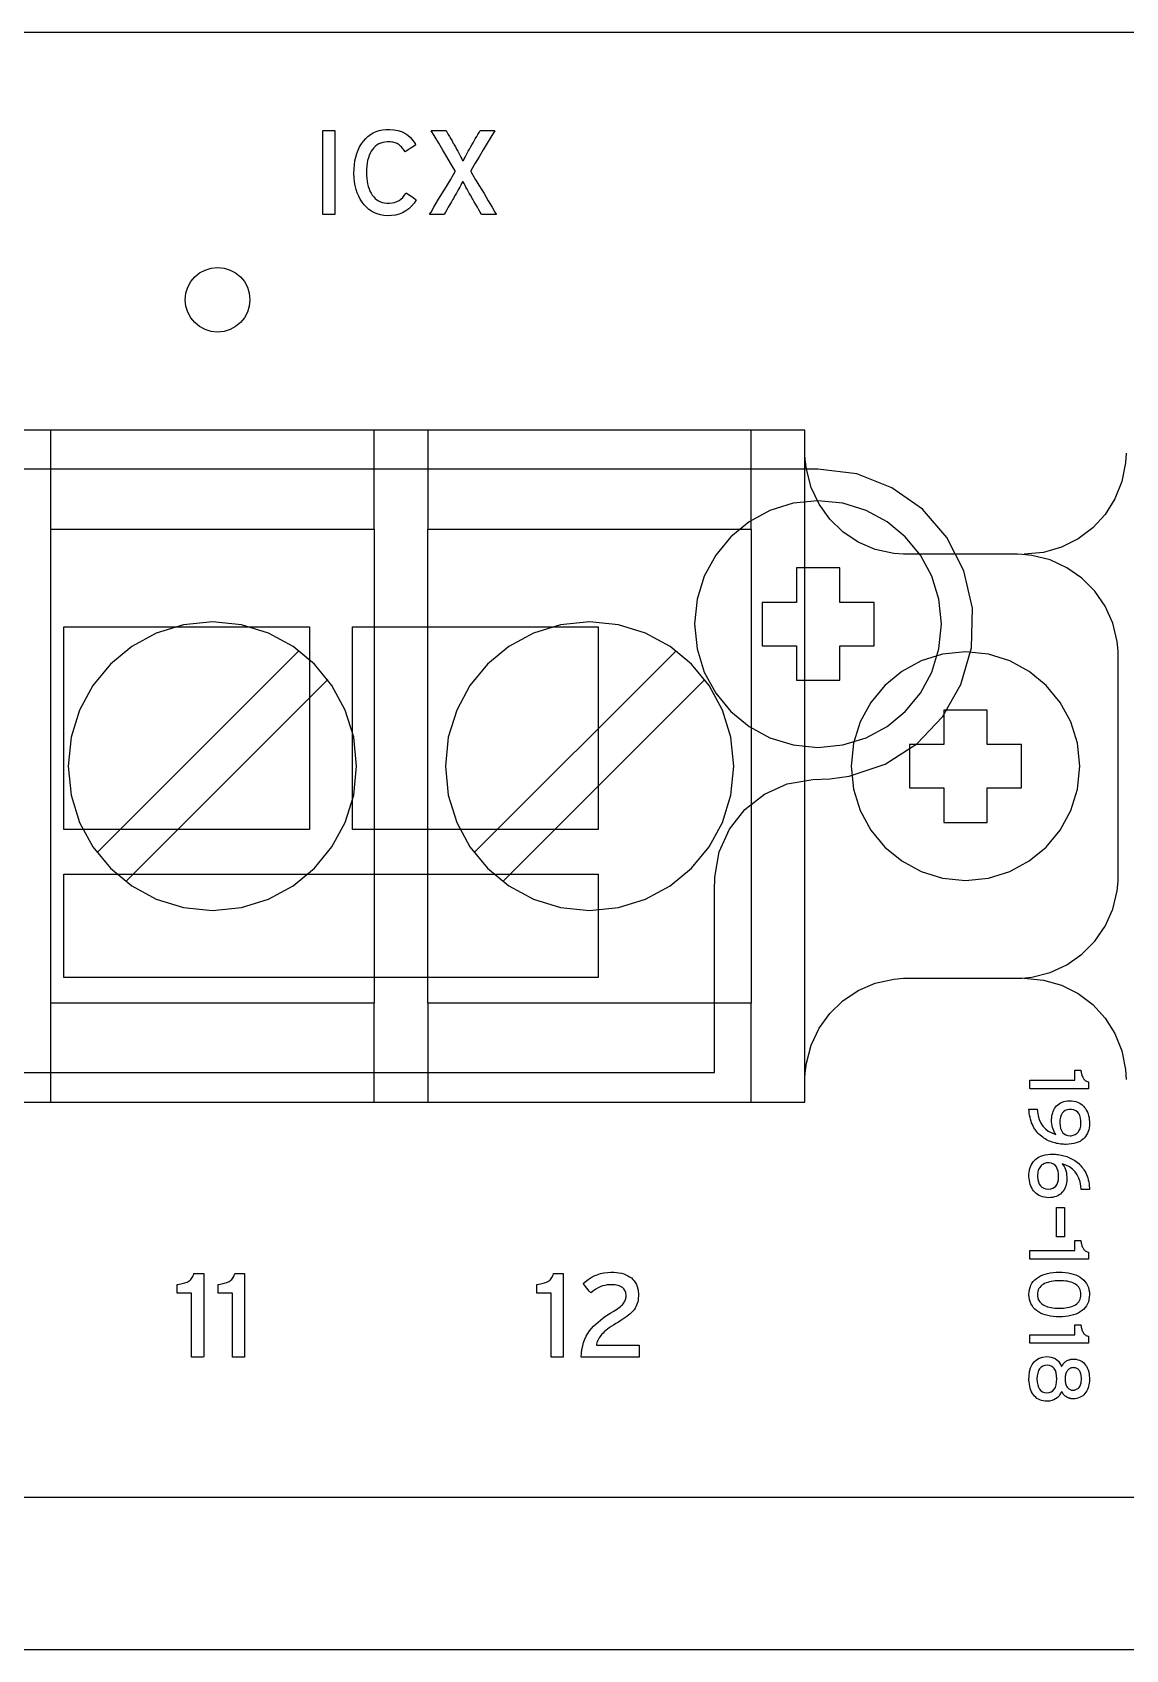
# Model space of a CAD drawing. Extents: x 1 to 47.7, y 0.2 to 33.3.
# Drawn here: x 31.532 to 32.801, y 10.156 to 12.033 of the extents above; entities that cross this region are included whole.
import ezdxf

# ---------------------------------------------------------------- set-up
doc = ezdxf.new("R2010")
doc.units = 0
doc.header["$MEASUREMENT"] = 0
for name, color, linetype in [('1_1__SCREW_TERMINAL_BLOCK_', 7, 'CONTINUOUS'), ('1_2__CONNECTORIZED_RELAY__', 7, 'CONTINUOUS'), ('4_0_____DWG', 7, 'CONTINUOUS')]:
    doc.layers.add(name, color=color, linetype=linetype)

msp = doc.modelspace()

# ---------------------------------------------------------------- linework, layer by layer
at = {"layer": '1_1__SCREW_TERMINAL_BLOCK_'}
for points in [[(31.3973, 10.7912), (31.6223, 10.7912), (31.7296, 10.7912), (31.8322, 10.7912), (31.9295, 10.7912), (32.0205, 10.7912), (32.1045, 10.7912), (32.1807, 10.7912), (32.2482, 10.7912), (32.3062, 10.7912), (32.354, 10.7912), (32.3907, 10.7912), (32.4155, 10.7912), (32.4276, 10.7912), (32.4287, 10.7913), (32.4287, 10.7961), (32.4287, 10.8129), (32.4287, 10.817), (32.4287, 10.8197), (32.429, 10.8253), (32.4303, 10.8365), (32.4359, 10.8577), (32.445, 10.8771), (32.4575, 10.8944), (32.4727, 10.9091), (32.4905, 10.9209), (32.5102, 10.9294), (32.5317, 10.9342), (32.5429, 10.9351), (32.5467, 10.9351), (32.5473, 10.9351), (32.555, 10.9351), (32.57, 10.9351), (32.5898, 10.9351), (32.6337, 10.9351), (32.6529, 10.9351), (32.6671, 10.9351), (32.6738, 10.9351), (32.6751, 10.9351), (32.6808, 10.9353), (32.6919, 10.9365), (32.7132, 10.9418), (32.7327, 10.9507), (32.7501, 10.9629), (32.765, 10.978), (32.777, 10.9955), (32.7858, 11.0152), (32.7908, 11.0365), (32.7919, 11.0477), (32.792, 11.053), (32.792, 11.0537), (32.792, 11.0588), (32.792, 11.0682), (32.792, 11.0976), (32.792, 11.1369), (32.792, 11.1811), (32.792, 11.2254), (32.792, 11.2646), (32.792, 11.294), (32.792, 11.3034), (32.792, 11.3085), (32.792, 11.3093), (32.7919, 11.3146), (32.7908, 11.3258), (32.7858, 11.3471), (32.777, 11.3667), (32.765, 11.3842), (32.7501, 11.3993), (32.7327, 11.4115), (32.7132, 11.4205), (32.6919, 11.4258), (32.6808, 11.4269), (32.6751, 11.4271), (32.6738, 11.4271), (32.6671, 11.4271), (32.6529, 11.4271), (32.6337, 11.4271), (32.5898, 11.4271), (32.57, 11.4271), (32.555, 11.4271), (32.5473, 11.4271), (32.5467, 11.4271), (32.5429, 11.4272), (32.5317, 11.4281), (32.5102, 11.4328), (32.4905, 11.4413), (32.4727, 11.4531), (32.4575, 11.4679), (32.445, 11.4851), (32.4359, 11.5046), (32.4303, 11.5258), (32.429, 11.5369), (32.4287, 11.5426), (32.4287, 11.5453), (32.4287, 11.5493), (32.4287, 11.5661), (32.4287, 11.5709), (32.4276, 11.5711), (32.4155, 11.5711), (32.3907, 11.5711), (32.354, 11.5711), (32.3062, 11.5711), (32.2482, 11.5711), (32.1807, 11.5711), (32.1045, 11.5711), (32.0205, 11.5711), (31.9295, 11.5711), (31.8322, 11.5711), (31.7296, 11.5711), (31.6223, 11.5711), (31.3973, 11.5711)], [(31.5538, 11.4561), (31.5538, 11.5711)], [(31.9288, 11.4561), (31.9288, 11.5711)], [(31.9912, 11.5711), (31.9912, 11.4561)], [(32.3662, 11.4561), (32.3662, 11.5711)], [(32.4287, 10.7912), (32.4287, 11.5711)], [(32.8012, 11.5445), (32.8006, 11.5332), (32.7963, 11.5115), (32.7883, 11.4914), (32.7769, 11.4734), (32.7626, 11.4577), (32.7456, 11.4449), (32.7265, 11.4353), (32.7056, 11.4292), (32.6832, 11.4271)], [(31.9288, 10.9062), (31.5538, 10.9062), (31.5538, 11.4561), (31.9288, 11.4561), (31.9288, 10.9062)], [(32.3662, 10.9062), (31.9912, 10.9062), (31.9912, 11.4561), (32.3662, 11.4561), (32.3662, 10.9062)], [(31.8416, 11.3151), (31.6074, 11.0809)], [(32.2792, 11.3151), (32.0449, 11.0809)], [(31.6408, 11.0474), (31.8751, 11.2817)], [(32.0783, 11.0474), (32.3126, 11.2817)], [(32.64, 11.2063), (32.64, 11.2462), (32.5899, 11.2462), (32.5899, 11.2063), (32.5499, 11.2063), (32.5499, 11.156), (32.5899, 11.156), (32.5899, 11.116), (32.64, 11.116), (32.64, 11.156), (32.68, 11.156), (32.68, 11.2063), (32.64, 11.2063)], [(32.6832, 10.9351), (32.7056, 10.933), (32.7265, 10.927), (32.7456, 10.9173), (32.7626, 10.9045), (32.7769, 10.8889), (32.7883, 10.8709), (32.7963, 10.8508), (32.8006, 10.8291), (32.8012, 10.8177)], [(31.5538, 10.7912), (31.5538, 10.9062)], [(31.9288, 10.7912), (31.9288, 10.9062)], [(31.9912, 10.9062), (31.9912, 10.7912)], [(32.3662, 10.7912), (32.3662, 10.9062)]]:
    msp.add_lwpolyline(points, dxfattribs=at)
for points in [[(31.9085, 11.1811), (31.9051, 11.2148), (31.8954, 11.2462), (31.8799, 11.2747), (31.8595, 11.2995), (31.8348, 11.3199), (31.8064, 11.3354), (31.775, 11.3451), (31.7412, 11.3486), (31.7075, 11.3451), (31.6761, 11.3354), (31.6477, 11.3199), (31.623, 11.2995), (31.6025, 11.2747), (31.5871, 11.2462), (31.5774, 11.2148), (31.574, 11.1811), (31.5774, 11.1474), (31.5871, 11.116), (31.6025, 11.0876), (31.623, 11.0628), (31.6477, 11.0423), (31.6761, 11.0269), (31.7075, 11.0171), (31.7412, 11.0137), (31.775, 11.0171), (31.8064, 11.0269), (31.8348, 11.0423), (31.8595, 11.0628), (31.8799, 11.0876), (31.8954, 11.116), (31.9051, 11.1474)], [(32.346, 11.1811), (32.3426, 11.2148), (32.3329, 11.2462), (32.3174, 11.2747), (32.297, 11.2995), (32.2722, 11.3199), (32.2438, 11.3354), (32.2124, 11.3451), (32.1787, 11.3486), (32.145, 11.3451), (32.1136, 11.3354), (32.0852, 11.3199), (32.0604, 11.2995), (32.04, 11.2747), (32.0246, 11.2462), (32.0149, 11.2148), (32.0115, 11.1811), (32.0149, 11.1474), (32.0246, 11.116), (32.04, 11.0876), (32.0604, 11.0628), (32.0852, 11.0423), (32.1136, 11.0269), (32.145, 11.0171), (32.1787, 11.0137), (32.2124, 11.0171), (32.2438, 11.0269), (32.2722, 11.0423), (32.297, 11.0628), (32.3174, 11.0876), (32.3329, 11.116), (32.3426, 11.1474)], [(32.7475, 11.1811), (32.7448, 11.2078), (32.7371, 11.2327), (32.7249, 11.2552), (32.7087, 11.2748), (32.689, 11.2911), (32.6665, 11.3033), (32.6416, 11.3111), (32.6149, 11.3138), (32.5882, 11.3111), (32.5634, 11.3033), (32.5409, 11.2911), (32.5213, 11.2748), (32.5051, 11.2552), (32.4929, 11.2327), (32.4851, 11.2078), (32.4824, 11.1811), (32.4851, 11.1545), (32.4929, 11.1296), (32.5051, 11.1071), (32.5213, 11.0874), (32.5409, 11.0712), (32.5634, 11.059), (32.5882, 11.0512), (32.6149, 11.0485), (32.6416, 11.0512), (32.6665, 11.059), (32.689, 11.0712), (32.7087, 11.0874), (32.7249, 11.1071), (32.7371, 11.1296), (32.7448, 11.1545)]]:
    msp.add_lwpolyline(points, close=True, dxfattribs=at)
at = {"layer": '1_2__CONNECTORIZED_RELAY__'}
for points in [[(31.5044, 10.8259), (31.6434, 10.8259), (31.7747, 10.8259), (31.8962, 10.8259), (32.0064, 10.8259), (32.1031, 10.8259), (32.1459, 10.8259), (32.1847, 10.8259), (32.2192, 10.8259), (32.2492, 10.8259), (32.2745, 10.8259), (32.2949, 10.8259), (32.31, 10.8259), (32.3197, 10.8259), (32.3238, 10.8259), (32.3239, 10.8261), (32.3239, 10.8314), (32.3239, 10.8432), (32.3239, 10.8603), (32.3239, 10.9054), (32.3239, 10.9566), (32.3239, 11.0037), (32.3239, 11.0225), (32.3239, 11.0366), (32.3241, 11.0523), (32.3293, 11.0817), (32.3413, 11.1082), (32.3591, 11.1308), (32.3817, 11.1486), (32.4082, 11.1606), (32.4377, 11.1658), (32.4577, 11.1665), (32.4801, 11.1696), (32.5219, 11.1837), (32.5583, 11.2071), (32.5881, 11.2383), (32.6097, 11.276), (32.6218, 11.3187), (32.6229, 11.3645), (32.6129, 11.408), (32.5931, 11.4467), (32.5649, 11.4793), (32.5296, 11.5043), (32.4888, 11.5203), (32.4438, 11.526), (32.4409, 11.526), (32.4323, 11.526), (32.4182, 11.526), (32.3989, 11.526), (32.3745, 11.526), (32.3455, 11.526), (32.3118, 11.526), (32.2739, 11.526), (32.2319, 11.526), (32.186, 11.526), (32.0837, 11.526), (31.9688, 11.526), (31.8431, 11.526), (31.7086, 11.526), (31.567, 11.526), (31.2701, 11.526)], [(32.469, 11.4113), (32.4188, 11.4113), (32.4188, 11.371), (32.3789, 11.371), (32.3789, 11.321), (32.4188, 11.321), (32.4188, 11.2811), (32.469, 11.2811), (32.469, 11.321), (32.5089, 11.321), (32.5089, 11.371), (32.469, 11.371), (32.469, 11.4113)], [(31.8538, 11.1077), (31.5688, 11.1077), (31.5688, 11.3427), (31.8538, 11.3427), (31.8538, 11.1077)], [(32.1888, 11.1077), (31.9038, 11.1077), (31.9038, 11.3427), (32.1888, 11.3427), (32.1888, 11.1077)], [(32.1888, 10.936), (31.5688, 10.936), (31.5688, 11.056), (32.1888, 11.056), (32.1888, 10.936)], [(32.7206, 10.6691), (32.7299, 10.6691), (32.7299, 10.6351), (32.7206, 10.6351), (32.7206, 10.6691)]]:
    msp.add_lwpolyline(points, dxfattribs=at)
for points in [[(32.5871, 11.3462), (32.5842, 11.375), (32.5759, 11.4018), (32.5626, 11.4261), (32.5451, 11.4472), (32.5239, 11.4647), (32.4996, 11.4779), (32.4727, 11.4862), (32.4438, 11.4891), (32.415, 11.4862), (32.3881, 11.4779), (32.3638, 11.4647), (32.3426, 11.4472), (32.3251, 11.4261), (32.3119, 11.4018), (32.3036, 11.375), (32.3007, 11.3462), (32.3036, 11.3173), (32.3119, 11.2903), (32.3251, 11.266), (32.3426, 11.2448), (32.3638, 11.2273), (32.3881, 11.2141), (32.415, 11.2058), (32.4438, 11.2028), (32.4727, 11.2058), (32.4996, 11.2141), (32.5239, 11.2273), (32.5451, 11.2448), (32.5626, 11.266), (32.5759, 11.2903), (32.5842, 11.3173)], [(32.6897, 10.8168), (32.6917, 10.8168), (32.697, 10.8168), (32.7046, 10.8168), (32.7135, 10.8168), (32.7226, 10.8168), (32.731, 10.8168), (32.7376, 10.8168), (32.7413, 10.8168), (32.7419, 10.817), (32.7419, 10.8178), (32.7419, 10.8193), (32.7419, 10.8211), (32.7419, 10.8232), (32.7419, 10.8252), (32.7419, 10.8269), (32.7419, 10.8281), (32.7419, 10.8285), (32.7421, 10.8285), (32.7428, 10.8285), (32.7439, 10.8285), (32.7451, 10.8285), (32.7463, 10.8285), (32.7474, 10.8285), (32.7483, 10.8285), (32.7488, 10.8285), (32.7489, 10.8279), (32.7491, 10.8267), (32.7493, 10.8256), (32.7495, 10.8245), (32.7498, 10.8234), (32.7501, 10.8224), (32.7504, 10.8214), (32.7509, 10.8205), (32.7513, 10.8196), (32.7518, 10.8188), (32.7524, 10.818), (32.753, 10.8173), (32.7537, 10.8167), (32.7545, 10.8162), (32.7553, 10.8158), (32.7562, 10.8154), (32.7572, 10.8151), (32.7577, 10.8149), (32.7577, 10.8143), (32.7577, 10.8133), (32.7577, 10.812), (32.7577, 10.8106), (32.7577, 10.8093), (32.7577, 10.8081), (32.7577, 10.8073), (32.7577, 10.807), (32.7551, 10.807), (32.7482, 10.807), (32.7383, 10.807), (32.7267, 10.807), (32.7148, 10.807), (32.7039, 10.807), (32.6953, 10.807), (32.6904, 10.807), (32.6897, 10.8071), (32.6897, 10.8078), (32.6897, 10.809), (32.6897, 10.8106), (32.6897, 10.8123), (32.6897, 10.814), (32.6897, 10.8155), (32.6897, 10.8165)], [(32.7317, 10.7424), (32.7301, 10.7424), (32.7286, 10.7425), (32.727, 10.7426), (32.7254, 10.7428), (32.7238, 10.743), (32.7221, 10.7433), (32.7205, 10.7436), (32.7188, 10.744), (32.7172, 10.7444), (32.7155, 10.745), (32.7139, 10.7456), (32.7122, 10.7463), (32.7106, 10.747), (32.7091, 10.7478), (32.7075, 10.7487), (32.706, 10.7497), (32.7045, 10.7507), (32.703, 10.7518), (32.7016, 10.7529), (32.7002, 10.7542), (32.699, 10.7555), (32.6977, 10.7569), (32.6966, 10.7584), (32.6955, 10.76), (32.6944, 10.7617), (32.6935, 10.7635), (32.6926, 10.7653), (32.6917, 10.7673), (32.691, 10.7694), (32.6904, 10.7716), (32.6898, 10.7738), (32.6894, 10.7762), (32.689, 10.7787), (32.6887, 10.7812), (32.6886, 10.7833), (32.6891, 10.7833), (32.6902, 10.7833), (32.6916, 10.7833), (32.6932, 10.7833), (32.6948, 10.7833), (32.6963, 10.7833), (32.6975, 10.7833), (32.6981, 10.7833), (32.6984, 10.7805), (32.6991, 10.7756), (32.7005, 10.7712), (32.7023, 10.7672), (32.7047, 10.7636), (32.7076, 10.7605), (32.711, 10.7578), (32.715, 10.7556), (32.7196, 10.7538), (32.7193, 10.7548), (32.7182, 10.7563), (32.7173, 10.7581), (32.7165, 10.7599), (32.7159, 10.7619), (32.7154, 10.7641), (32.7151, 10.7663), (32.7149, 10.7687), (32.7149, 10.7712), (32.715, 10.7732), (32.7152, 10.7752), (32.7156, 10.7771), (32.7161, 10.7789), (32.7167, 10.7807), (32.7175, 10.7824), (32.7184, 10.784), (32.7195, 10.7856), (32.7207, 10.7871), (32.7221, 10.7884), (32.7236, 10.7895), (32.7252, 10.7905), (32.727, 10.7914), (32.7289, 10.792), (32.731, 10.7925), (32.7332, 10.7928), (32.7356, 10.7929), (32.7381, 10.7929), (32.7405, 10.7926), (32.7428, 10.7922), (32.7449, 10.7915), (32.7468, 10.7906), (32.7486, 10.7896), (32.7503, 10.7884), (32.7518, 10.7869), (32.7532, 10.7853), (32.7544, 10.7836), (32.7555, 10.7818), (32.7564, 10.7799), (32.7572, 10.7778), (32.7578, 10.7757), (32.7583, 10.7735), (32.7586, 10.7712), (32.7588, 10.7687), (32.7588, 10.7662), (32.7587, 10.7639), (32.7583, 10.7616), (32.7579, 10.7594), (32.7572, 10.7573), (32.7564, 10.7554), (32.7554, 10.7535), (32.7543, 10.7517), (32.7529, 10.7501), (32.7514, 10.7485), (32.7497, 10.7471), (32.7478, 10.7459), (32.7456, 10.7449), (32.7432, 10.744), (32.7407, 10.7433), (32.7379, 10.7429), (32.7349, 10.7425)], [(32.7365, 10.7525), (32.7377, 10.7525), (32.7389, 10.7527), (32.74, 10.753), (32.7411, 10.7534), (32.7422, 10.7539), (32.7432, 10.7545), (32.7441, 10.7552), (32.7451, 10.7561), (32.7459, 10.757), (32.7466, 10.7581), (32.7473, 10.7592), (32.7478, 10.7605), (32.7483, 10.7619), (32.7486, 10.7635), (32.7488, 10.7651), (32.7489, 10.7668), (32.7488, 10.7697), (32.7484, 10.773), (32.7476, 10.7758), (32.7464, 10.7781), (32.7448, 10.78), (32.743, 10.7814), (32.7407, 10.7824), (32.7381, 10.7829), (32.7352, 10.7829), (32.7326, 10.7825), (32.7304, 10.7816), (32.7285, 10.7803), (32.727, 10.7786), (32.7258, 10.7764), (32.725, 10.7738), (32.7245, 10.7708), (32.7245, 10.7673), (32.7247, 10.7639), (32.7253, 10.7609), (32.7263, 10.7584), (32.7276, 10.7563), (32.7293, 10.7547), (32.7313, 10.7535), (32.7337, 10.7528)], [(32.7113, 10.6805), (32.7088, 10.6806), (32.7065, 10.681), (32.7043, 10.6815), (32.7022, 10.6822), (32.7003, 10.683), (32.6985, 10.6841), (32.6969, 10.6854), (32.6954, 10.6868), (32.694, 10.6884), (32.6928, 10.6902), (32.6918, 10.692), (32.6908, 10.694), (32.6901, 10.696), (32.6895, 10.6982), (32.6891, 10.7005), (32.6888, 10.7028), (32.6886, 10.7053), (32.6886, 10.7078), (32.6888, 10.7101), (32.6892, 10.7123), (32.6897, 10.7145), (32.6904, 10.7165), (32.6913, 10.7184), (32.6923, 10.7203), (32.6936, 10.722), (32.695, 10.7237), (32.6965, 10.7253), (32.6983, 10.7266), (32.7003, 10.7278), (32.7024, 10.7288), (32.7048, 10.7296), (32.7075, 10.7303), (32.7103, 10.7307), (32.7133, 10.731), (32.7161, 10.7311), (32.7177, 10.731), (32.7193, 10.7309), (32.7209, 10.7308), (32.7225, 10.7306), (32.7242, 10.7303), (32.7258, 10.73), (32.7275, 10.7296), (32.7292, 10.7292), (32.7309, 10.7287), (32.7325, 10.7282), (32.7341, 10.7276), (32.7357, 10.7269), (32.7373, 10.7261), (32.7389, 10.7253), (32.7404, 10.7244), (32.7419, 10.7235), (32.7435, 10.7225), (32.7449, 10.7213), (32.7463, 10.7201), (32.7476, 10.7188), (32.7489, 10.7175), (32.7501, 10.716), (32.7513, 10.7145), (32.7524, 10.7129), (32.7534, 10.7112), (32.7544, 10.7094), (32.7553, 10.7076), (32.7561, 10.7056), (32.7568, 10.7035), (32.7574, 10.7013), (32.7579, 10.6991), (32.7583, 10.6967), (32.7586, 10.6942), (32.7588, 10.6916), (32.7587, 10.6902), (32.7581, 10.6902), (32.7569, 10.6902), (32.7555, 10.6902), (32.7538, 10.6902), (32.7522, 10.6902), (32.7508, 10.6902), (32.7497, 10.6902), (32.7492, 10.6902), (32.7489, 10.6941), (32.748, 10.6989), (32.7466, 10.7032), (32.7446, 10.7071), (32.7421, 10.7106), (32.7391, 10.7136), (32.7355, 10.7162), (32.7313, 10.7184), (32.7271, 10.7199), (32.7283, 10.7184), (32.7293, 10.7168), (32.7302, 10.715), (32.731, 10.7131), (32.7316, 10.7111), (32.732, 10.7089), (32.7323, 10.7066), (32.7325, 10.7042), (32.7325, 10.7018), (32.7324, 10.6997), (32.7321, 10.6977), (32.7317, 10.6958), (32.7312, 10.694), (32.7305, 10.6922), (32.7298, 10.6906), (32.7288, 10.689), (32.7277, 10.6874), (32.7265, 10.686), (32.7251, 10.6848), (32.7236, 10.6837), (32.7219, 10.6827), (32.7201, 10.682), (32.7181, 10.6814), (32.716, 10.6809), (32.7137, 10.6806)], [(32.7111, 10.6905), (32.7138, 10.6907), (32.7162, 10.6914), (32.7182, 10.6926), (32.7199, 10.6941), (32.7212, 10.6961), (32.7221, 10.6986), (32.7227, 10.7014), (32.7229, 10.7047), (32.7228, 10.7083), (32.7224, 10.7114), (32.7215, 10.7141), (32.7204, 10.7164), (32.7188, 10.7182), (32.7169, 10.7196), (32.7147, 10.7205), (32.7121, 10.7209), (32.7102, 10.721), (32.709, 10.7209), (32.7078, 10.7206), (32.7067, 10.7203), (32.7057, 10.7198), (32.7047, 10.7192), (32.7037, 10.7185), (32.7028, 10.7177), (32.7019, 10.7167), (32.7011, 10.7157), (32.7004, 10.7146), (32.6998, 10.7133), (32.6993, 10.712), (32.699, 10.7105), (32.6987, 10.709), (32.6985, 10.7073), (32.6985, 10.7052), (32.6988, 10.7018), (32.6995, 10.6988), (32.7005, 10.6963), (32.7019, 10.6942), (32.7036, 10.6926), (32.7058, 10.6914), (32.7082, 10.6907)], [(32.6897, 10.6191), (32.6917, 10.6191), (32.697, 10.6191), (32.7046, 10.6191), (32.7135, 10.6191), (32.7226, 10.6191), (32.731, 10.6191), (32.7376, 10.6191), (32.7413, 10.6191), (32.7419, 10.6192), (32.7419, 10.6201), (32.7419, 10.6216), (32.7419, 10.6234), (32.7419, 10.6255), (32.7419, 10.6275), (32.7419, 10.6292), (32.7419, 10.6304), (32.7419, 10.6308), (32.7421, 10.6308), (32.7428, 10.6308), (32.7439, 10.6308), (32.7451, 10.6308), (32.7463, 10.6308), (32.7474, 10.6308), (32.7483, 10.6308), (32.7488, 10.6308), (32.7489, 10.6302), (32.7491, 10.629), (32.7493, 10.6279), (32.7495, 10.6268), (32.7498, 10.6257), (32.7501, 10.6247), (32.7504, 10.6237), (32.7509, 10.6228), (32.7513, 10.6219), (32.7518, 10.6211), (32.7524, 10.6203), (32.753, 10.6196), (32.7537, 10.619), (32.7545, 10.6185), (32.7553, 10.618), (32.7562, 10.6177), (32.7572, 10.6174), (32.7577, 10.6172), (32.7577, 10.6166), (32.7577, 10.6156), (32.7577, 10.6143), (32.7577, 10.6129), (32.7577, 10.6115), (32.7577, 10.6104), (32.7577, 10.6096), (32.7577, 10.6093), (32.7551, 10.6093), (32.7482, 10.6093), (32.7383, 10.6093), (32.7267, 10.6093), (32.7148, 10.6093), (32.7039, 10.6093), (32.6953, 10.6093), (32.6904, 10.6093), (32.6897, 10.6094), (32.6897, 10.6101), (32.6897, 10.6113), (32.6897, 10.6129), (32.6897, 10.6146), (32.6897, 10.6163), (32.6897, 10.6177), (32.6897, 10.6187)], [(32.7238, 10.5422), (32.7202, 10.5423), (32.7168, 10.5426), (32.7135, 10.543), (32.7104, 10.5437), (32.7075, 10.5445), (32.7047, 10.5455), (32.7021, 10.5467), (32.6997, 10.548), (32.6974, 10.5496), (32.6954, 10.5513), (32.6936, 10.5532), (32.6922, 10.5553), (32.6909, 10.5576), (32.69, 10.56), (32.6892, 10.5626), (32.6888, 10.5654), (32.6886, 10.5683), (32.6888, 10.5712), (32.6892, 10.574), (32.6899, 10.5765), (32.6909, 10.5789), (32.6921, 10.5812), (32.6936, 10.5832), (32.6953, 10.5851), (32.6973, 10.5868), (32.6996, 10.5884), (32.702, 10.5897), (32.7045, 10.5909), (32.7073, 10.5919), (32.7102, 10.5927), (32.7133, 10.5934), (32.7166, 10.5938), (32.72, 10.5941), (32.7236, 10.5942), (32.7272, 10.5941), (32.7307, 10.5938), (32.734, 10.5934), (32.7371, 10.5927), (32.74, 10.5919), (32.7428, 10.5909), (32.7454, 10.5897), (32.7478, 10.5883), (32.7501, 10.5867), (32.7521, 10.585), (32.7539, 10.5831), (32.7554, 10.581), (32.7566, 10.5788), (32.7575, 10.5764), (32.7582, 10.5738), (32.7587, 10.571), (32.7588, 10.5681), (32.7586, 10.5652), (32.7582, 10.5624), (32.7575, 10.5598), (32.7566, 10.5574), (32.7554, 10.5552), (32.7539, 10.5531), (32.7522, 10.5512), (32.7502, 10.5495), (32.7479, 10.548), (32.7455, 10.5466), (32.743, 10.5455), (32.7402, 10.5445), (32.7373, 10.5437), (32.7342, 10.543), (32.7309, 10.5426), (32.7274, 10.5423)], [(32.7236, 10.5522), (32.7262, 10.5522), (32.7286, 10.5524), (32.7309, 10.5526), (32.7331, 10.553), (32.7352, 10.5535), (32.7372, 10.554), (32.7391, 10.5547), (32.7409, 10.5554), (32.7426, 10.5563), (32.744, 10.5574), (32.7453, 10.5585), (32.7464, 10.5598), (32.7473, 10.5612), (32.748, 10.5628), (32.7485, 10.5645), (32.7488, 10.5663), (32.7489, 10.5683), (32.7488, 10.5702), (32.7485, 10.572), (32.748, 10.5737), (32.7473, 10.5753), (32.7464, 10.5767), (32.7454, 10.5779), (32.7441, 10.5791), (32.7427, 10.5801), (32.741, 10.581), (32.7393, 10.5818), (32.7374, 10.5824), (32.7354, 10.583), (32.7333, 10.5835), (32.7311, 10.5838), (32.7288, 10.5841), (32.7264, 10.5842), (32.7238, 10.5842), (32.7213, 10.5842), (32.7189, 10.584), (32.7166, 10.5838), (32.7144, 10.5834), (32.7123, 10.5829), (32.7103, 10.5823), (32.7085, 10.5816), (32.7067, 10.5808), (32.7051, 10.5799), (32.7035, 10.5789), (32.7022, 10.5777), (32.7011, 10.5765), (32.7002, 10.575), (32.6994, 10.5735), (32.6989, 10.5718), (32.6986, 10.57), (32.6985, 10.5681), (32.6986, 10.5661), (32.6989, 10.5643), (32.6994, 10.5626), (32.7001, 10.5611), (32.7011, 10.5596), (32.7022, 10.5584), (32.7035, 10.5572), (32.705, 10.5562), (32.7066, 10.5554), (32.7084, 10.5546), (32.7102, 10.554), (32.7122, 10.5534), (32.7142, 10.553), (32.7164, 10.5526), (32.7187, 10.5524), (32.7211, 10.5522)], [(32.6897, 10.5215), (32.6917, 10.5215), (32.697, 10.5215), (32.7046, 10.5215), (32.7135, 10.5215), (32.7226, 10.5215), (32.731, 10.5215), (32.7376, 10.5215), (32.7413, 10.5215), (32.7419, 10.5216), (32.7419, 10.5225), (32.7419, 10.524), (32.7419, 10.5258), (32.7419, 10.5279), (32.7419, 10.5299), (32.7419, 10.5316), (32.7419, 10.5328), (32.7419, 10.5332), (32.7421, 10.5332), (32.7428, 10.5332), (32.7439, 10.5332), (32.7451, 10.5332), (32.7463, 10.5332), (32.7474, 10.5332), (32.7483, 10.5332), (32.7488, 10.5332), (32.7489, 10.5326), (32.7491, 10.5314), (32.7493, 10.5303), (32.7495, 10.5292), (32.7498, 10.5281), (32.7501, 10.5271), (32.7504, 10.5261), (32.7509, 10.5252), (32.7513, 10.5243), (32.7518, 10.5234), (32.7524, 10.5227), (32.753, 10.522), (32.7537, 10.5214), (32.7545, 10.5209), (32.7553, 10.5204), (32.7562, 10.5201), (32.7572, 10.5198), (32.7577, 10.5196), (32.7577, 10.519), (32.7577, 10.518), (32.7577, 10.5167), (32.7577, 10.5153), (32.7577, 10.5139), (32.7577, 10.5128), (32.7577, 10.512), (32.7577, 10.5117), (32.7551, 10.5117), (32.7482, 10.5117), (32.7383, 10.5117), (32.7267, 10.5117), (32.7148, 10.5117), (32.7039, 10.5117), (32.6953, 10.5117), (32.6904, 10.5117), (32.6897, 10.5117), (32.6897, 10.5125), (32.6897, 10.5137), (32.6897, 10.5153), (32.6897, 10.517), (32.6897, 10.5187), (32.6897, 10.5201), (32.6897, 10.5211)], [(32.7095, 10.4444), (32.7073, 10.4445), (32.7051, 10.4448), (32.7031, 10.4452), (32.7013, 10.4459), (32.6995, 10.4467), (32.6979, 10.4477), (32.6964, 10.4489), (32.6951, 10.4503), (32.6938, 10.4519), (32.6927, 10.4535), (32.6917, 10.4554), (32.6908, 10.4573), (32.6901, 10.4594), (32.6895, 10.4617), (32.6891, 10.4641), (32.6888, 10.4666), (32.6886, 10.4692), (32.6887, 10.4736), (32.6894, 10.4787), (32.6905, 10.4832), (32.6922, 10.4869), (32.6945, 10.4901), (32.6973, 10.4926), (32.7006, 10.4944), (32.7045, 10.4956), (32.7089, 10.4961), (32.7119, 10.496), (32.7145, 10.4956), (32.7168, 10.4949), (32.719, 10.4938), (32.7209, 10.4925), (32.7227, 10.4908), (32.7242, 10.4889), (32.7255, 10.4866), (32.7265, 10.4846), (32.7271, 10.4857), (32.7277, 10.4867), (32.7284, 10.4877), (32.7291, 10.4885), (32.7298, 10.4893), (32.7305, 10.49), (32.7313, 10.4906), (32.7322, 10.4911), (32.733, 10.4915), (32.7339, 10.492), (32.7347, 10.4923), (32.7355, 10.4926), (32.7363, 10.4929), (32.7371, 10.4931), (32.7379, 10.4932), (32.7386, 10.4933), (32.7394, 10.4933), (32.7412, 10.4933), (32.7433, 10.493), (32.7452, 10.4926), (32.7471, 10.492), (32.7488, 10.4913), (32.7504, 10.4903), (32.7518, 10.4892), (32.7531, 10.4879), (32.7543, 10.4864), (32.7552, 10.4849), (32.7561, 10.4833), (32.7569, 10.4816), (32.7575, 10.4798), (32.758, 10.4779), (32.7584, 10.4759), (32.7586, 10.4739), (32.7588, 10.4717), (32.7588, 10.4696), (32.7587, 10.4675), (32.7585, 10.4655), (32.7582, 10.4635), (32.7577, 10.4617), (32.7571, 10.4599), (32.7564, 10.4581), (32.7556, 10.4565), (32.7547, 10.4548), (32.7536, 10.4533), (32.7524, 10.4519), (32.7511, 10.4507), (32.7496, 10.4497), (32.748, 10.4489), (32.7462, 10.4482), (32.7443, 10.4477), (32.7423, 10.4473), (32.7401, 10.4472), (32.7395, 10.4472), (32.7391, 10.4472), (32.7388, 10.4472), (32.7384, 10.4473), (32.738, 10.4473), (32.7377, 10.4473), (32.7373, 10.4474), (32.7369, 10.4475), (32.7365, 10.4476), (32.7361, 10.4477), (32.7356, 10.4478), (32.7352, 10.4479), (32.7348, 10.4481), (32.7343, 10.4482), (32.7339, 10.4484), (32.7334, 10.4486), (32.733, 10.4488), (32.7324, 10.4492), (32.7315, 10.4497), (32.7306, 10.4504), (32.7299, 10.4511), (32.7291, 10.4518), (32.7284, 10.4527), (32.7278, 10.4536), (32.7271, 10.4546), (32.7266, 10.4557), (32.7257, 10.4542), (32.7245, 10.452), (32.7231, 10.45), (32.7214, 10.4483), (32.7195, 10.447), (32.7174, 10.4459), (32.715, 10.4451), (32.7124, 10.4446)], [(32.7092, 10.4543), (32.7119, 10.4546), (32.7143, 10.4553), (32.7162, 10.4565), (32.7179, 10.4583), (32.7192, 10.4605), (32.7201, 10.4633), (32.7207, 10.4666), (32.7209, 10.4703), (32.7207, 10.474), (32.7201, 10.4773), (32.7192, 10.48), (32.718, 10.4822), (32.7164, 10.4839), (32.7145, 10.4852), (32.7123, 10.4859), (32.7097, 10.4862), (32.707, 10.4859), (32.7046, 10.4851), (32.7026, 10.4838), (32.701, 10.4821), (32.6997, 10.4799), (32.6987, 10.4771), (32.6981, 10.4739), (32.6979, 10.4702), (32.6981, 10.4665), (32.6987, 10.4633), (32.6996, 10.4606), (32.7009, 10.4583), (32.7025, 10.4566), (32.7044, 10.4553), (32.7066, 10.4546)], [(32.7395, 10.4571), (32.7404, 10.4572), (32.7414, 10.4573), (32.7422, 10.4575), (32.7431, 10.4578), (32.7439, 10.4582), (32.7447, 10.4586), (32.7454, 10.4591), (32.7462, 10.4597), (32.7468, 10.4605), (32.7475, 10.4613), (32.748, 10.4622), (32.7484, 10.4633), (32.7488, 10.4645), (32.7491, 10.4658), (32.7493, 10.4672), (32.7495, 10.4687), (32.7495, 10.4703), (32.7495, 10.4719), (32.7493, 10.4734), (32.7491, 10.4748), (32.7488, 10.4761), (32.7485, 10.4773), (32.7481, 10.4783), (32.7476, 10.4792), (32.747, 10.48), (32.7464, 10.4808), (32.7457, 10.4814), (32.745, 10.4819), (32.7442, 10.4824), (32.7434, 10.4827), (32.7426, 10.483), (32.7417, 10.4832), (32.7408, 10.4833), (32.7399, 10.4834), (32.7389, 10.4833), (32.738, 10.4832), (32.7371, 10.4829), (32.7363, 10.4826), (32.7355, 10.4821), (32.7348, 10.4816), (32.7341, 10.4809), (32.7334, 10.4802), (32.7328, 10.4793), (32.7323, 10.4784), (32.7318, 10.4775), (32.7314, 10.4764), (32.7311, 10.4753), (32.7308, 10.4741), (32.7306, 10.4729), (32.7305, 10.4716), (32.7305, 10.4702), (32.7305, 10.4687), (32.7306, 10.4673), (32.7308, 10.466), (32.7311, 10.4648), (32.7314, 10.4637), (32.7318, 10.4627), (32.7323, 10.4617), (32.7329, 10.4608), (32.7335, 10.4601), (32.7341, 10.4594), (32.7348, 10.4588), (32.7355, 10.4583), (32.7362, 10.4579), (32.737, 10.4576), (32.7378, 10.4573), (32.7386, 10.4572)]]:
    msp.add_lwpolyline(points, close=True, dxfattribs=at)
at = {"layer": '4_0_____DWG'}
for points in [[(30.5512, 12.0327), (30.7104, 12.0327), (30.8708, 12.0327), (31.0322, 12.0327), (31.1947, 12.0327), (31.358, 12.0327), (31.6869, 12.0327), (32.0181, 12.0327), (32.684, 12.0327), (33.0171, 12.0327)], [(31.8692, 11.8214), (31.8692, 11.9186), (31.8833, 11.9186), (31.8833, 11.8214), (31.8692, 11.8214)], [(33.0171, 10.3327), (32.684, 10.3327), (32.0181, 10.3327), (31.6869, 10.3327), (31.358, 10.3327), (31.1947, 10.3327), (31.0322, 10.3327), (30.8708, 10.3327), (30.7104, 10.3327), (30.5512, 10.3327)], [(32.8303, 10.1561), (32.6345, 10.1561), (32.4396, 10.1561), (32.2458, 10.1561), (32.0532, 10.1561), (31.8618, 10.1561), (31.6718, 10.1561), (31.4833, 10.1561), (31.2963, 10.1561), (31.111, 10.1561), (30.9275, 10.1561), (30.7458, 10.1561), (30.5661, 10.1561)]]:
    msp.add_lwpolyline(points, dxfattribs=at)
for points in [[(31.9776, 11.8385), (31.9751, 11.8345), (31.9722, 11.831), (31.9691, 11.828), (31.9656, 11.8255), (31.9619, 11.8234), (31.9578, 11.8218), (31.9535, 11.8207), (31.9488, 11.8201), (31.9441, 11.8199), (31.94, 11.8203), (31.9362, 11.821), (31.9325, 11.822), (31.9291, 11.8234), (31.9258, 11.8252), (31.9228, 11.8273), (31.92, 11.8298), (31.9174, 11.8326), (31.915, 11.8357), (31.9128, 11.8391), (31.9109, 11.8426), (31.9093, 11.8464), (31.908, 11.8505), (31.9069, 11.8548), (31.9061, 11.8593), (31.9056, 11.864), (31.9054, 11.869), (31.9055, 11.8741), (31.9059, 11.879), (31.9066, 11.8836), (31.9075, 11.888), (31.9087, 11.8921), (31.9102, 11.8961), (31.912, 11.8998), (31.9141, 11.9032), (31.9164, 11.9065), (31.919, 11.9094), (31.9217, 11.912), (31.9246, 11.9142), (31.9278, 11.9161), (31.9311, 11.9176), (31.9347, 11.9188), (31.9384, 11.9196), (31.9424, 11.9201), (31.9469, 11.9201), (31.9518, 11.9197), (31.9564, 11.9188), (31.9606, 11.9175), (31.9645, 11.9156), (31.968, 11.9133), (31.9711, 11.9106), (31.9739, 11.9073), (31.9763, 11.9036), (31.977, 11.9019), (31.9761, 11.9013), (31.9746, 11.9003), (31.9726, 11.8991), (31.9705, 11.8977), (31.9684, 11.8963), (31.9666, 11.8952), (31.9653, 11.8943), (31.9647, 11.894), (31.964, 11.8951), (31.9632, 11.8964), (31.9623, 11.8976), (31.9615, 11.8987), (31.9606, 11.8997), (31.9596, 11.9006), (31.9587, 11.9015), (31.9577, 11.9023), (31.9568, 11.903), (31.9557, 11.9036), (31.9545, 11.9041), (31.9533, 11.9045), (31.952, 11.9049), (31.9506, 11.9052), (31.9492, 11.9054), (31.9477, 11.9056), (31.9462, 11.9057), (31.9441, 11.9056), (31.9414, 11.9054), (31.9388, 11.9049), (31.9365, 11.9042), (31.9343, 11.9032), (31.9322, 11.902), (31.9303, 11.9005), (31.9285, 11.8988), (31.9269, 11.8969), (31.9255, 11.8947), (31.9242, 11.8923), (31.923, 11.8897), (31.9221, 11.887), (31.9213, 11.884), (31.9207, 11.8809), (31.9202, 11.8775), (31.92, 11.874), (31.9199, 11.8703), (31.92, 11.8666), (31.9202, 11.8631), (31.9206, 11.8598), (31.9212, 11.8567), (31.922, 11.8537), (31.9229, 11.8509), (31.924, 11.8484), (31.9253, 11.846), (31.9267, 11.8437), (31.9283, 11.8417), (31.93, 11.8399), (31.9319, 11.8383), (31.934, 11.837), (31.9362, 11.836), (31.9385, 11.8352), (31.941, 11.8347), (31.9437, 11.8344), (31.9467, 11.8344), (31.9497, 11.8347), (31.9526, 11.8353), (31.9552, 11.8363), (31.9577, 11.8376), (31.9599, 11.8391), (31.962, 11.841), (31.9638, 11.8433), (31.9655, 11.8458), (31.9661, 11.8464), (31.9671, 11.8457), (31.9686, 11.8447), (31.9705, 11.8434), (31.9725, 11.842), (31.9744, 11.8407), (31.976, 11.8395), (31.9772, 11.8387)], [(32.0533, 11.8214), (32.0529, 11.8221), (32.0519, 11.8239), (32.0504, 11.8266), (32.0486, 11.8297), (32.0467, 11.8329), (32.045, 11.8359), (32.0436, 11.8384), (32.0427, 11.8399), (32.0421, 11.841), (32.0406, 11.8436), (32.0392, 11.8461), (32.0379, 11.8485), (32.0366, 11.8508), (32.0354, 11.853), (32.0343, 11.8551), (32.0332, 11.8571), (32.0322, 11.8591), (32.0313, 11.8591), (32.0303, 11.8572), (32.0293, 11.8552), (32.0281, 11.8531), (32.0269, 11.8509), (32.0257, 11.8485), (32.0243, 11.8461), (32.0229, 11.8436), (32.0214, 11.841), (32.0208, 11.8399), (32.0199, 11.8384), (32.0185, 11.8359), (32.0168, 11.8329), (32.0149, 11.8297), (32.0131, 11.8266), (32.0116, 11.8239), (32.0106, 11.8221), (32.0102, 11.8214), (32.0096, 11.8214), (32.0079, 11.8214), (32.0056, 11.8214), (32.0028, 11.8214), (31.9998, 11.8214), (31.9971, 11.8214), (31.9949, 11.8214), (31.9935, 11.8214), (31.9932, 11.8216), (31.9948, 11.8242), (31.9981, 11.8297), (32.0025, 11.837), (32.0075, 11.8454), (32.0126, 11.8539), (32.0173, 11.8616), (32.0209, 11.8676), (32.023, 11.8711), (32.023, 11.872), (32.021, 11.8752), (32.0176, 11.8809), (32.0133, 11.8881), (32.0085, 11.8961), (32.0038, 11.904), (31.9997, 11.9109), (31.9966, 11.916), (31.9951, 11.9185), (31.9954, 11.9186), (31.9968, 11.9186), (31.9991, 11.9186), (32.0019, 11.9186), (32.0048, 11.9186), (32.0077, 11.9186), (32.0101, 11.9186), (32.0118, 11.9186), (32.0124, 11.9186), (32.0127, 11.918), (32.0136, 11.9165), (32.0148, 11.9143), (32.0163, 11.9118), (32.0178, 11.9091), (32.0192, 11.9066), (32.0203, 11.9046), (32.0211, 11.9033), (32.0216, 11.9023), (32.0231, 11.8997), (32.0245, 11.8972), (32.0258, 11.8947), (32.0271, 11.8924), (32.0283, 11.8902), (32.0294, 11.888), (32.0305, 11.886), (32.0315, 11.884), (32.0324, 11.884), (32.0334, 11.8859), (32.0345, 11.8879), (32.0356, 11.89), (32.0368, 11.8923), (32.0381, 11.8946), (32.0394, 11.8971), (32.0408, 11.8996), (32.0423, 11.9023), (32.0429, 11.9033), (32.0436, 11.9046), (32.0448, 11.9066), (32.0462, 11.9091), (32.0478, 11.9118), (32.0493, 11.9143), (32.0505, 11.9165), (32.0514, 11.918), (32.0517, 11.9186), (32.0523, 11.9186), (32.054, 11.9186), (32.0564, 11.9186), (32.0592, 11.9186), (32.0621, 11.9186), (32.0648, 11.9186), (32.067, 11.9186), (32.0685, 11.9186), (32.0687, 11.9185), (32.0672, 11.916), (32.0642, 11.9109), (32.06, 11.904), (32.0553, 11.8962), (32.0505, 11.8882), (32.0462, 11.881), (32.0428, 11.8753), (32.0409, 11.8721), (32.0409, 11.8712), (32.0429, 11.8678), (32.0466, 11.8617), (32.0512, 11.854), (32.0563, 11.8455), (32.0613, 11.8371), (32.0658, 11.8297), (32.069, 11.8242), (32.0706, 11.8216), (32.0703, 11.8214), (32.0689, 11.8214), (32.0666, 11.8214), (32.0639, 11.8214), (32.0609, 11.8214), (32.0581, 11.8214), (32.0557, 11.8214), (32.054, 11.8214)], [(31.7847, 11.7224), (31.7839, 11.7148), (31.7817, 11.7078), (31.7783, 11.7014), (31.7737, 11.6959), (31.7681, 11.6913), (31.7618, 11.6878), (31.7547, 11.6857), (31.7472, 11.6849), (31.7396, 11.6857), (31.7326, 11.6878), (31.7262, 11.6913), (31.7207, 11.6959), (31.7161, 11.7014), (31.7126, 11.7078), (31.7104, 11.7148), (31.7097, 11.7224), (31.7104, 11.7299), (31.7126, 11.737), (31.7161, 11.7434), (31.7207, 11.7489), (31.7262, 11.7535), (31.7326, 11.7569), (31.7396, 11.7591), (31.7472, 11.7599), (31.7547, 11.7591), (31.7618, 11.7569), (31.7681, 11.7535), (31.7737, 11.7489), (31.7783, 11.7434), (31.7817, 11.737), (31.7839, 11.7299)], [(31.7169, 10.4954), (31.7169, 10.4982), (31.7169, 10.5058), (31.7169, 10.5167), (31.7169, 10.5293), (31.7169, 10.5424), (31.7169, 10.5543), (31.7169, 10.5637), (31.7169, 10.5691), (31.7168, 10.5699), (31.7156, 10.5699), (31.7135, 10.5699), (31.7108, 10.5699), (31.7079, 10.5699), (31.705, 10.5699), (31.7026, 10.5699), (31.7009, 10.5699), (31.7002, 10.5699), (31.7002, 10.5703), (31.7002, 10.5713), (31.7002, 10.5728), (31.7002, 10.5745), (31.7002, 10.5762), (31.7002, 10.5778), (31.7002, 10.5791), (31.7002, 10.5798), (31.7011, 10.58), (31.7028, 10.5802), (31.7044, 10.5804), (31.706, 10.5808), (31.7075, 10.5812), (31.709, 10.5816), (31.7104, 10.5821), (31.7117, 10.5827), (31.713, 10.5834), (31.7142, 10.5841), (31.7153, 10.5849), (31.7162, 10.5858), (31.7171, 10.5868), (31.7178, 10.5879), (31.7185, 10.5891), (31.719, 10.5904), (31.7195, 10.5918), (31.7198, 10.5925), (31.7206, 10.5925), (31.722, 10.5925), (31.7239, 10.5925), (31.7259, 10.5925), (31.7278, 10.5925), (31.7295, 10.5925), (31.7306, 10.5925), (31.7311, 10.5925), (31.7311, 10.5888), (31.7311, 10.5789), (31.7311, 10.5648), (31.7311, 10.5482), (31.7311, 10.5312), (31.7311, 10.5156), (31.7311, 10.5034), (31.7311, 10.4963), (31.7309, 10.4954), (31.7299, 10.4954), (31.7281, 10.4954), (31.7258, 10.4954), (31.7234, 10.4954), (31.721, 10.4954), (31.7189, 10.4954), (31.7175, 10.4954)], [(31.7644, 10.4954), (31.7644, 10.4982), (31.7644, 10.5058), (31.7644, 10.5167), (31.7644, 10.5293), (31.7644, 10.5424), (31.7644, 10.5543), (31.7644, 10.5637), (31.7644, 10.5691), (31.7643, 10.5699), (31.763, 10.5699), (31.7609, 10.5699), (31.7583, 10.5699), (31.7553, 10.5699), (31.7525, 10.5699), (31.7501, 10.5699), (31.7484, 10.5699), (31.7477, 10.5699), (31.7477, 10.5703), (31.7477, 10.5713), (31.7477, 10.5728), (31.7477, 10.5745), (31.7477, 10.5762), (31.7477, 10.5778), (31.7477, 10.5791), (31.7477, 10.5798), (31.7486, 10.58), (31.7503, 10.5802), (31.7519, 10.5804), (31.7535, 10.5808), (31.755, 10.5812), (31.7565, 10.5816), (31.7579, 10.5821), (31.7592, 10.5827), (31.7605, 10.5834), (31.7617, 10.5841), (31.7627, 10.5849), (31.7637, 10.5858), (31.7646, 10.5868), (31.7653, 10.5879), (31.766, 10.5891), (31.7665, 10.5904), (31.7669, 10.5918), (31.7672, 10.5925), (31.7681, 10.5925), (31.7695, 10.5925), (31.7713, 10.5925), (31.7733, 10.5925), (31.7753, 10.5925), (31.7769, 10.5925), (31.7781, 10.5925), (31.7785, 10.5925), (31.7785, 10.5888), (31.7785, 10.5789), (31.7785, 10.5648), (31.7785, 10.5482), (31.7785, 10.5312), (31.7785, 10.5156), (31.7785, 10.5034), (31.7785, 10.4963), (31.7784, 10.4954), (31.7774, 10.4954), (31.7756, 10.4954), (31.7733, 10.4954), (31.7708, 10.4954), (31.7684, 10.4954), (31.7664, 10.4954), (31.765, 10.4954)], [(32.1342, 10.4954), (32.1342, 10.4982), (32.1342, 10.5058), (32.1342, 10.5167), (32.1342, 10.5293), (32.1342, 10.5424), (32.1342, 10.5543), (32.1342, 10.5637), (32.1342, 10.5691), (32.1341, 10.5699), (32.1329, 10.5699), (32.1308, 10.5699), (32.1281, 10.5699), (32.1252, 10.5699), (32.1223, 10.5699), (32.1199, 10.5699), (32.1182, 10.5699), (32.1175, 10.5699), (32.1175, 10.5703), (32.1175, 10.5713), (32.1175, 10.5728), (32.1175, 10.5745), (32.1175, 10.5762), (32.1175, 10.5778), (32.1175, 10.5791), (32.1175, 10.5798), (32.1184, 10.58), (32.1201, 10.5802), (32.1217, 10.5804), (32.1233, 10.5808), (32.1248, 10.5812), (32.1263, 10.5816), (32.1277, 10.5821), (32.129, 10.5827), (32.1303, 10.5834), (32.1315, 10.5841), (32.1326, 10.5849), (32.1335, 10.5858), (32.1344, 10.5868), (32.1351, 10.5879), (32.1358, 10.5891), (32.1363, 10.5904), (32.1368, 10.5918), (32.137, 10.5925), (32.1379, 10.5925), (32.1393, 10.5925), (32.1411, 10.5925), (32.1431, 10.5925), (32.1451, 10.5925), (32.1467, 10.5925), (32.1479, 10.5925), (32.1483, 10.5925), (32.1483, 10.5888), (32.1483, 10.5789), (32.1483, 10.5648), (32.1483, 10.5482), (32.1483, 10.5312), (32.1483, 10.5156), (32.1483, 10.5034), (32.1483, 10.4963), (32.1482, 10.4954), (32.1472, 10.4954), (32.1454, 10.4954), (32.1431, 10.4954), (32.1407, 10.4954), (32.1383, 10.4954), (32.1362, 10.4954), (32.1348, 10.4954)], [(32.1689, 10.4954), (32.1693, 10.5), (32.1699, 10.5044), (32.1708, 10.5086), (32.1719, 10.5126), (32.1733, 10.5163), (32.1748, 10.5197), (32.1767, 10.523), (32.1787, 10.526), (32.181, 10.5287), (32.1834, 10.5313), (32.186, 10.5338), (32.1886, 10.5362), (32.1913, 10.5385), (32.1942, 10.5408), (32.1971, 10.5429), (32.2002, 10.5449), (32.2033, 10.5469), (32.2061, 10.5485), (32.2081, 10.5497), (32.21, 10.5509), (32.2117, 10.5521), (32.2132, 10.5533), (32.2146, 10.5544), (32.2158, 10.5554), (32.2169, 10.5564), (32.2178, 10.5574), (32.2185, 10.5584), (32.2191, 10.5594), (32.2196, 10.5604), (32.2201, 10.5614), (32.2204, 10.5624), (32.2207, 10.5634), (32.2209, 10.5645), (32.2211, 10.5656), (32.2211, 10.5667), (32.2211, 10.568), (32.2209, 10.5693), (32.2207, 10.5705), (32.2203, 10.5716), (32.2198, 10.5727), (32.2193, 10.5736), (32.2186, 10.5746), (32.2178, 10.5754), (32.2169, 10.5762), (32.2159, 10.5769), (32.2147, 10.5776), (32.2133, 10.5781), (32.2118, 10.5786), (32.2102, 10.579), (32.2085, 10.5793), (32.2065, 10.5795), (32.2045, 10.5796), (32.2021, 10.5796), (32.1992, 10.5793), (32.1965, 10.5788), (32.1938, 10.5781), (32.1911, 10.5771), (32.1886, 10.5759), (32.1861, 10.5744), (32.1837, 10.5727), (32.1813, 10.5708), (32.1802, 10.57), (32.1796, 10.5708), (32.1785, 10.5721), (32.1771, 10.5738), (32.1756, 10.5757), (32.1741, 10.5776), (32.1728, 10.5792), (32.1718, 10.5804), (32.1713, 10.5809), (32.1738, 10.5831), (32.1771, 10.5856), (32.1805, 10.5878), (32.184, 10.5897), (32.1877, 10.5912), (32.1914, 10.5924), (32.1953, 10.5933), (32.1994, 10.5939), (32.2035, 10.5941), (32.2068, 10.594), (32.21, 10.5938), (32.2129, 10.5933), (32.2157, 10.5928), (32.2184, 10.592), (32.2209, 10.5911), (32.2232, 10.59), (32.2253, 10.5888), (32.2273, 10.5874), (32.2291, 10.5857), (32.2306, 10.5839), (32.232, 10.5819), (32.2331, 10.5797), (32.234, 10.5774), (32.2347, 10.5748), (32.2352, 10.5721), (32.2354, 10.5692), (32.2355, 10.5665), (32.2353, 10.5641), (32.2351, 10.5618), (32.2346, 10.5597), (32.2341, 10.5576), (32.2334, 10.5557), (32.2325, 10.5539), (32.2315, 10.5522), (32.2304, 10.5506), (32.2291, 10.549), (32.2275, 10.5475), (32.2259, 10.5459), (32.224, 10.5444), (32.222, 10.5428), (32.2198, 10.5411), (32.2174, 10.5395), (32.2149, 10.5379), (32.2122, 10.5362), (32.2093, 10.5344), (32.2065, 10.5327), (32.204, 10.531), (32.2017, 10.5294), (32.1996, 10.5278), (32.1977, 10.5263), (32.1959, 10.5248), (32.1944, 10.5234), (32.1931, 10.5221), (32.192, 10.5207), (32.1909, 10.5193), (32.19, 10.5179), (32.1891, 10.5164), (32.1884, 10.515), (32.1877, 10.5135), (32.1872, 10.512), (32.1868, 10.5105), (32.1868, 10.5095), (32.1897, 10.5095), (32.1953, 10.5095), (32.2027, 10.5095), (32.211, 10.5095), (32.2194, 10.5095), (32.227, 10.5095), (32.2328, 10.5095), (32.2361, 10.5095), (32.2364, 10.5093), (32.2364, 10.5083), (32.2364, 10.5066), (32.2364, 10.5044), (32.2364, 10.502), (32.2364, 10.4997), (32.2364, 10.4976), (32.2364, 10.4961), (32.2364, 10.4954), (32.2349, 10.4954), (32.2292, 10.4954), (32.2204, 10.4954), (32.2097, 10.4954), (32.1982, 10.4954), (32.1872, 10.4954), (32.1778, 10.4954), (32.1713, 10.4954)]]:
    msp.add_lwpolyline(points, close=True, dxfattribs=at)

doc.saveas('drawing.dxf')
